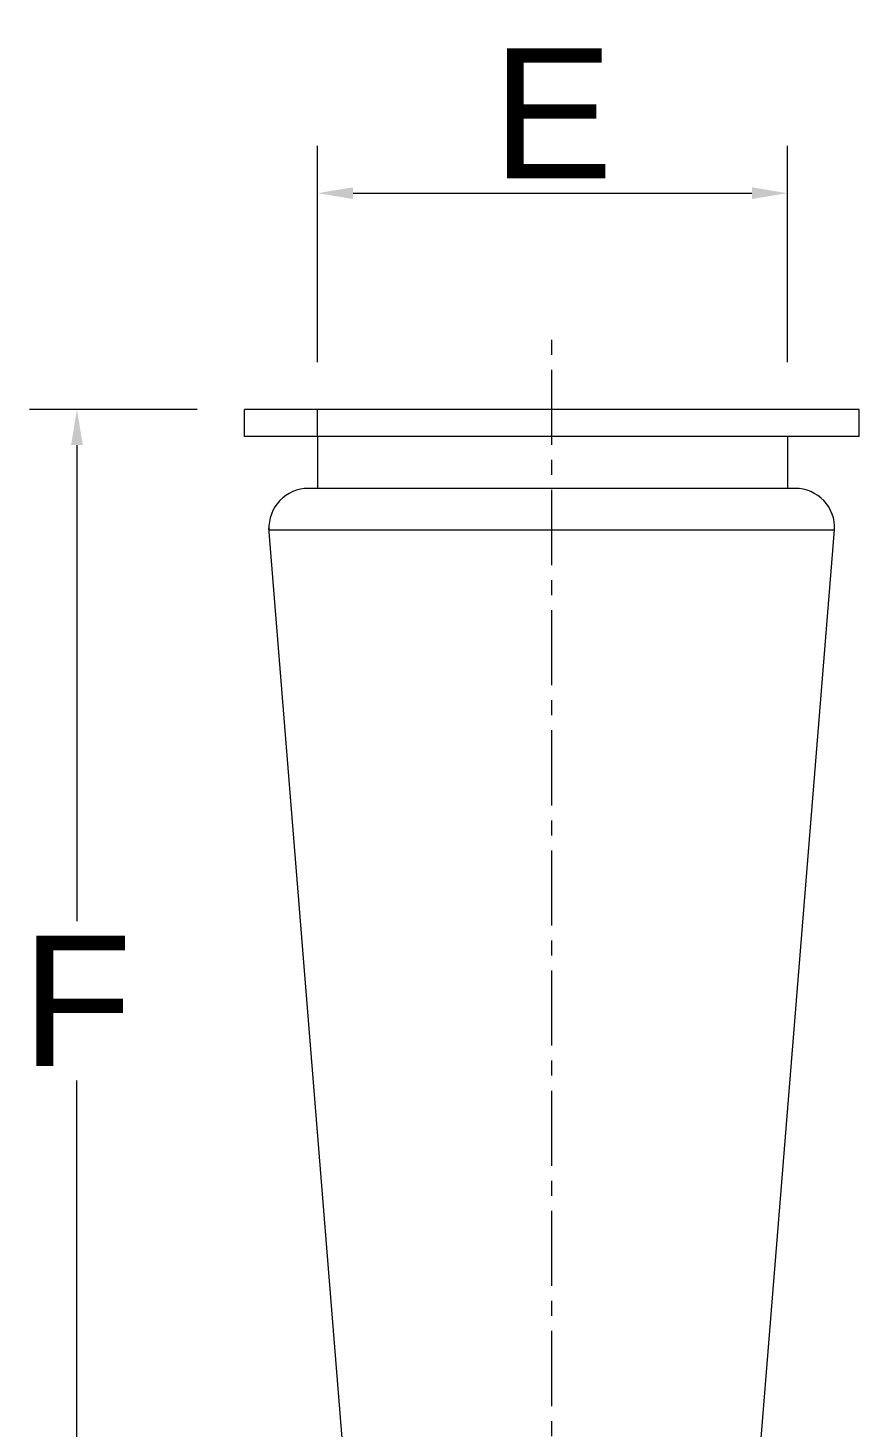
# Model space of a CAD drawing. Header units: millimetres. Extents: x 3 to 671030, y 2 to 511260.
# Drawn here: x 511035 to 537829, y 311716 to 356824 of the extents above; entities that cross this region are included whole.
import ezdxf

# ---------------------------------------------------------------- set-up
doc = ezdxf.new("R2010")
doc.units = ezdxf.units.MM
doc.header["$LTSCALE"] = 25.4
doc.linetypes.add('CENTER', pattern=[50.8, 31.75, -6.35, 6.35, -6.35])
doc.layers.get('Defpoints').update_dxf_attribs({"lineweight": 5})
doc.layers.add('CAXA0', color=7, linetype='Continuous', lineweight=5)
doc.layers.add('CAXA1', color=5, linetype='CENTER', lineweight=5)
doc.styles.add('Roman', font='arial.ttf')
doc.styles.get("Standard").update_dxf_attribs({"font": 'arial.ttf'})
doc.dimstyles.new('ISO-25', dxfattribs={"dimscale": 30, "dimtxt": 38.1, "dimasz": 38.1, "dimexe": 50.8, "dimexo": 50.8, "dimgap": 15.875, "dimtad": 1, "dimtih": 1, "dimtoh": 1, "dimdec": 1, "dimlfac": 0.03937, "dimdsep": 46, "dimtxsty": 'Standard', "dimcen": 63.5, "dimclrd": 7, "dimclre": 7, "dimclrt": 7, "dimadec": 0, "dimazin": 0, "dimtfac": 1, "dimtdec": 1, "dimtmove": 0, "dimatfit": 3, "dimfxl": 25.4, "dimlwd": 5, "dimlwe": 5, "dimarcsym": 0})

# ---------------------------------------------------------------- blocks, each defined once
blk = doc.blocks.new('*D35')
at = {"color": 7, "linetype": 'Continuous', "lineweight": 5, "transparency": 16777216}
for p, q in [((520374, 346053), (520374, 353026)), ((535520, 346053), (535520, 353026)), ((521517, 351502), (534377, 351502))]:
    blk.add_line(p, q, dxfattribs=at)
at = {"color": 7, "transparency": 16777216}
for points in [[(521517, 351692), (521517, 351311), (520374, 351502)], [(534377, 351692), (534377, 351311), (535520, 351502)]]:
    blk.add_solid(points, dxfattribs=at)
at = {"layer": 'Defpoints', "color": 0, "transparency": 16777216}
for p in [(535520, 351502), (520374, 344529), (535520, 344529)]:
    blk.add_point(p, dxfattribs=at)
at = {"color": 7, "lineweight": 5, "transparency": 16777216, "insert": (527947, 354073), "char_height": 4191, "attachment_point": 5, "style": 'Roman'}
blk.add_mtext('E', dxfattribs=at)
blk = doc.blocks.new('*D36')
at = {"color": 7, "linetype": 'Continuous', "lineweight": 5, "transparency": 16777216}
for p, q in [((516493, 344529), (511089, 344529)), ((512613, 343386), (512613, 328051)), ((512613, 303762), (512613, 322907)), ((520176, 302619), (511089, 302619))]:
    blk.add_line(p, q, dxfattribs=at)
at = {"color": 7, "transparency": 16777216}
for points in [[(512423, 343386), (512804, 343386), (512613, 344529)], [(512423, 303762), (512804, 303762), (512613, 302619)]]:
    blk.add_solid(points, dxfattribs=at)
at = {"layer": 'Defpoints', "color": 0, "transparency": 16777216}
for p in [(518017, 344529), (512613, 302619), (521700, 302619)]:
    blk.add_point(p, dxfattribs=at)
at = {"color": 7, "lineweight": 5, "transparency": 16777216, "insert": (512613, 325479), "char_height": 4191, "attachment_point": 5, "style": 'Roman'}
blk.add_mtext('F', dxfattribs=at)

msp = doc.modelspace()

# ---------------------------------------------------------------- linework, layer by layer
at = {"color": 7, "lineweight": 5}
for p, q in [((518016.61, 343665.45), (518016.61, 344529.05)), ((520373.54, 343665.45), (520373.54, 344529.05)), ((537828.61, 343665.45), (537828.61, 344529.05)), ((520373.54, 343665.45), (520373.54, 341989.05)), ((535519.62, 343665.45), (535519.62, 341989.05)), ((521605.62, 305971.85), (518802.85, 340719.05)), ((518804.41, 340656.14), (537040.82, 340656.14)), ((534239.61, 305971.85), (537040.82, 340656.14))]:
    msp.add_line(p, q, dxfattribs=at)
for centre, start, end in [((520072.85, 340719.05), 90, 182.839256), ((535772.38, 340719.05), 357.160744, 90)]:
    msp.add_arc(centre, 1270, start, end, dxfattribs=at)
at = {"layer": 'CAXA0', "color": 7, "linetype": 'Continuous', "lineweight": 5}
for p, q in [((537828.61, 344529.05), (518016.61, 344529.05)), ((537828.61, 343665.45), (518016.61, 343665.45)), ((535772.38, 341989.05), (520072.85, 341989.05))]:
    msp.add_line(p, q, dxfattribs=at)
at = {"layer": 'CAXA1', "linetype": 'CENTER', "lineweight": 5, "ltscale": 3}
msp.add_line((527922.61, 265971.27), (527922.61, 346902.62), dxfattribs=at)

# ---------------------------------------------------------------- dimensions: what is measured, and where the dimension line sits
at = {"color": 7, "lineweight": 5}
dim = msp.add_linear_dim(base=(535519.62, 351501.66), p1=(520373.54, 344529.05), p2=(535519.62, 344529.05), text='E', dimstyle='ISO-25', override={"dimscale": 30, "dimtxt": 139.7, "dimpost": '\\X', "dimtxsty": 'Roman', "dimtmove": 1}, dxfattribs=at)
dim.commit()
dim.dimension.update_dxf_attribs({"geometry": '*D35', "text_midpoint": (527946.58, 351501.66), "dimtype": 160})
dim = msp.add_linear_dim(base=(512613.19, 302619.05), p1=(518016.61, 344529.05), p2=(521699.61, 302619.05), angle=90, text='F', dimstyle='ISO-25', override={"dimscale": 30, "dimtxt": 139.7, "dimpost": '\\X', "dimtxsty": 'Roman', "dimtmove": 1}, dxfattribs=at)
dim.commit()
dim.dimension.update_dxf_attribs({"geometry": '*D36', "text_midpoint": (512613.19, 325479.05), "dimtype": 160})

doc.saveas('drawing.dxf')
